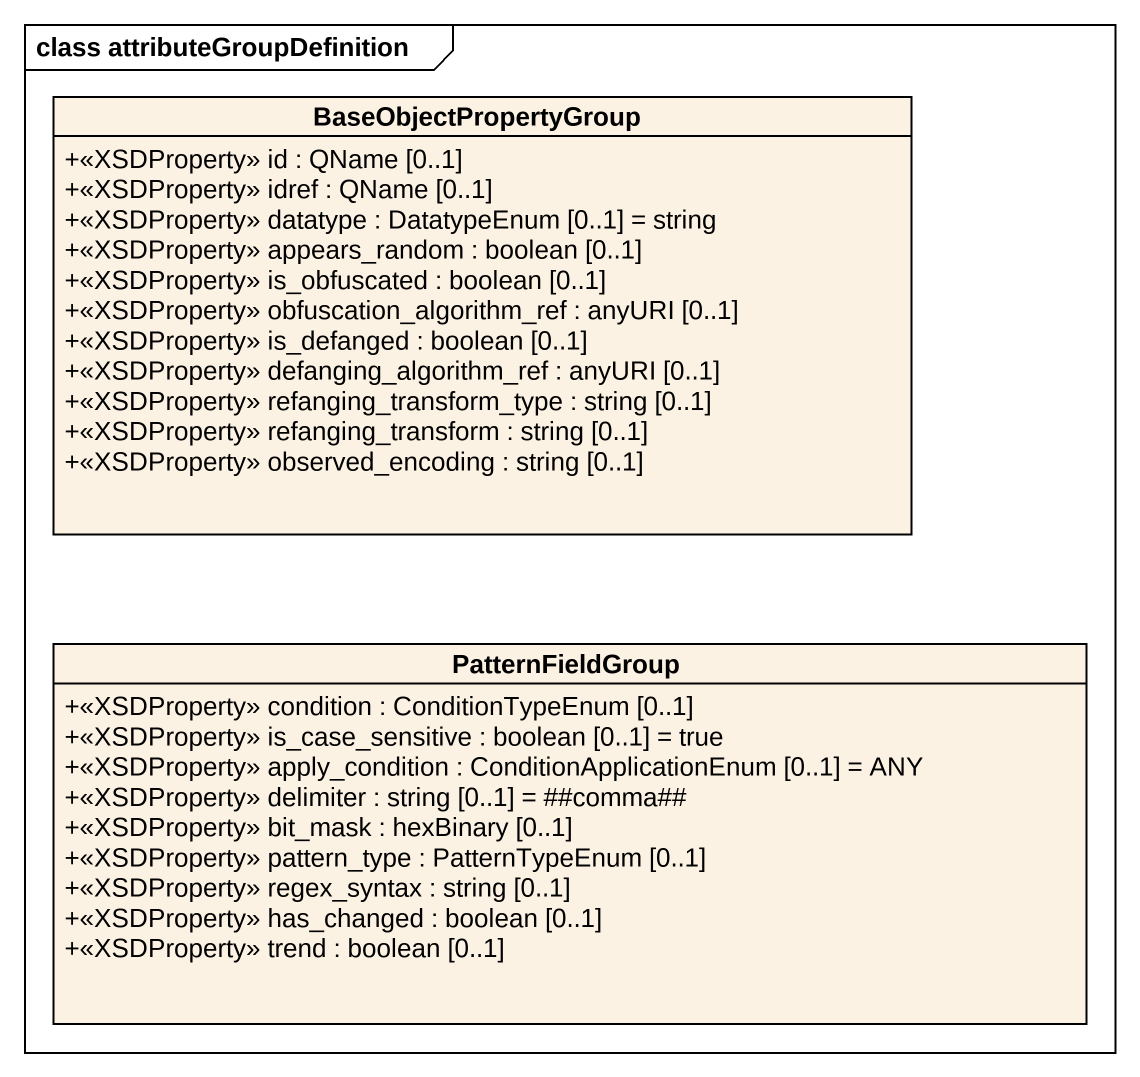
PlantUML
@startuml
mainframe class attributeGroupDefinition
hide circle
hide empty members
skinparam classAttributeIconSize 0
class BaseObjectPropertyGroup {
  +<<XSDProperty>> id : QName [0..1]
  +<<XSDProperty>> idref : QName [0..1]
  +<<XSDProperty>> datatype : DatatypeEnum [0..1] = string
  +<<XSDProperty>> appears_random : boolean [0..1]
  +<<XSDProperty>> is_obfuscated : boolean [0..1]
  +<<XSDProperty>> obfuscation_algorithm_ref : anyURI [0..1]
  +<<XSDProperty>> is_defanged : boolean [0..1]
  +<<XSDProperty>> defanging_algorithm_ref : anyURI [0..1]
  +<<XSDProperty>> refanging_transform_type : string [0..1]
  +<<XSDProperty>> refanging_transform : string [0..1]
  +<<XSDProperty>> observed_encoding : string [0..1]
}
class PatternFieldGroup {
  +<<XSDProperty>> condition : ConditionTypeEnum [0..1]
  +<<XSDProperty>> is_case_sensitive : boolean [0..1] = true
  +<<XSDProperty>> apply_condition : ConditionApplicationEnum [0..1] = ANY
  +<<XSDProperty>> delimiter : string [0..1] = ##comma##
  +<<XSDProperty>> bit_mask : hexBinary [0..1]
  +<<XSDProperty>> pattern_type : PatternTypeEnum [0..1]
  +<<XSDProperty>> regex_syntax : string [0..1]
  +<<XSDProperty>> has_changed : boolean [0..1]
  +<<XSDProperty>> trend : boolean [0..1]
}
@enduml
